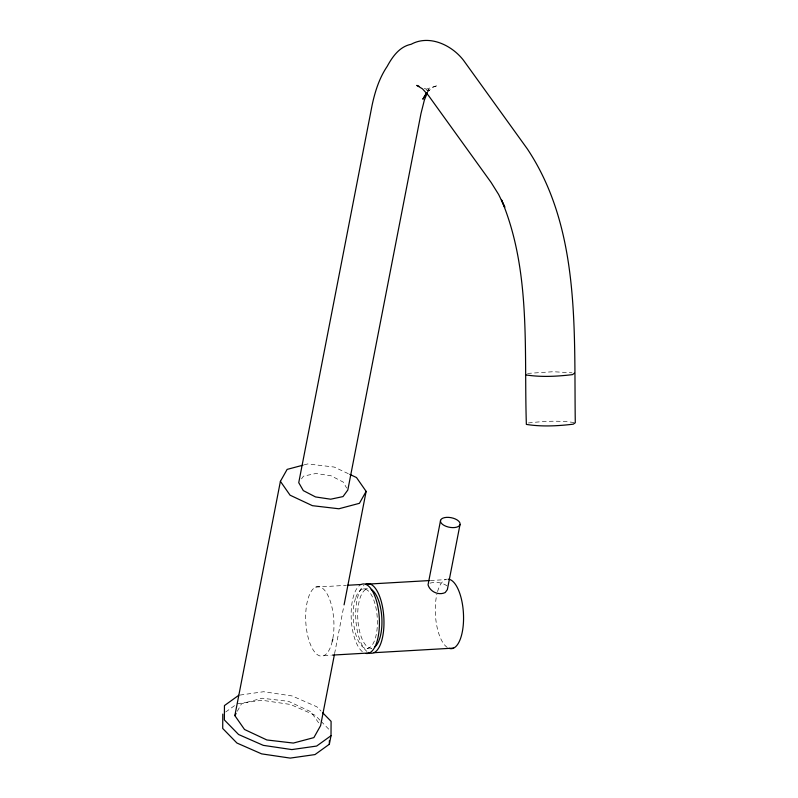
<?xml version="1.0" encoding="UTF-8"?>
<svg xmlns="http://www.w3.org/2000/svg" width="798" height="798" viewBox="0 0 798 798"><rect width="100%" height="100%" fill="white"/><g stroke="black" fill="none" stroke-linecap="round" stroke-linejoin="round"><path stroke-width="0.6" stroke-dasharray="3.99 2.99" d="M334.581 653.682L343.838 606.091M427.818 91.431L428.686 89.266L426.93 92.259M237.305 711.287L241.585 703.696L262.113 698.23L288.597 701.342L310.941 711.816L319.21 723.696M301.474 478.93L303.529 476.127L315.868 473.493L331.03 475.778L343.23 482.092L346.661 488.057M427.289 92.119L432.326 87.461L437.763 85.446L425.464 89.466M225.664 712.025L235.24 705.143M304.228 464.845L307.649 463.937L334.143 467.039L348.666 473.852M429.932 583.168C435.618 581.642 442.122 582.37 446.96 585.852M239.989 695.078L263.599 691.726L292.168 695.956L316.876 706.799L321.055 711.078M237.156 703.766L261.944 700.245L290.512 704.474L315.22 715.317L320.237 720.454M527.548 373.424L553.263 371.718L572.016 372.836M528.386 422.97C543.907 421.154 559.807 420.267 575.288 422.75M315.669 587.109L346.402 585.343M430.351 580.515L445.274 579.657M363.439 588.934L367.988 588.675A29.855 12.02 86.7 0 0 357.843 619.487A29.855 12.02 86.7 0 0 371.678 648.265L367.13 648.535M323.948 655.587L331.32 655.158M426.471 90.094L429.673 90.483L424.297 88.359M321.075 721.312L329.434 729.881M332.297 641.203A34.833 14.025 86.7 0 1 307.988 636.894A34.833 14.025 86.7 0 1 318.651 586.59A34.833 14.025 86.7 0 1 332.736 639.138M362.372 651.687A34.833 14.025 86.7 0 1 351.18 617.283A34.833 14.025 86.7 0 1 360.287 584.964M366.92 651.427A34.833 14.025 86.7 0 1 355.768 618.161A34.833 14.025 86.7 0 1 363.978 585.323M447.279 647.417A34.833 14.025 86.7 0 1 436.925 594.041M437.543 591.647A34.833 14.025 86.7 0 1 447.439 579.119M355.499 598.38A29.855 12.02 86.7 0 0 363.968 647.777A29.855 12.02 86.7 0 0 376.377 610.031A29.855 12.02 86.7 0 0 355.499 598.38"/><path stroke-width="1.2" d="M222.792 714.09L222.712 728.464L236.926 743.028L261.624 753.871L290.203 758.1L314.991 754.579L329.355 744.245L331.01 735.726L331.09 721.362L322.731 712.794M329.355 744.245L329.375 740.654M334.352 654.899L320.587 725.671L313.873 737.611L293.345 743.068L266.851 739.965L244.517 729.482L234.861 715.626L280.407 481.334L287.13 469.394L303.09 465.154M344.078 604.864L366.132 491.378L356.477 477.523L349.783 474.381M440.566 520.366L428.037 584.824C429.982 591.757 438.73 595.727 445.214 592.535L447.359 589.622L460.007 524.585A9.955 4.868 11 0 0 446.601 517.363A9.955 4.868 11 0 0 444.247 525.493A9.955 4.868 11 0 0 460.007 524.585M427.389 92.518L424.366 100.099L421.005 113.436L347.808 490.042L343.01 496.585L330.671 499.209L315.509 496.935L303.31 490.61L298.741 482.67L372.097 105.266C375.01 91.59 379.299 78.044 387.19 66.374C392.476 56.658 399.569 46.573 411.13 44.289C429.384 34.284 451.887 45.177 463.548 60.359L527.388 148.987C580.745 229.275 573.912 331.07 575.288 422.75L573.273 424.187C557.752 426.002 541.852 426.89 526.361 424.406C523.937 349.584 531.199 270.632 501.403 199.769L504.825 207.251L498.62 194.453L491.079 182.403L428.406 95.411L422.531 88.877L416.765 85.396L418.91 86.244M234.861 715.626L236.088 713.462M366.132 491.378L359.409 503.319L338.891 508.775L312.397 505.673L290.063 495.189L280.407 481.334M426.341 93.246L422.83 99.221L426.651 93.127M238.811 695.248L224.447 705.572L224.368 719.946L238.582 734.509L263.28 745.352L291.859 749.581L316.646 746.06L331.01 735.726M574.45 373.205L572.435 374.641C556.914 376.457 541.014 377.344 525.523 374.861M347.629 585.273L361.145 584.495A34.833 14.025 86.7 0 1 379.2 616.645A34.833 14.025 86.7 0 1 366.142 653.462M429.115 580.585L365.693 584.236A34.833 14.025 86.7 0 1 383.908 619.108A34.833 14.025 86.7 0 1 368.476 652.455M332.547 655.088L369.424 652.964M373.963 652.704L453.543 648.126M332.736 639.138A34.833 14.025 86.7 0 1 332.297 641.203M371.15 589.423A29.855 12.02 86.7 0 1 381.813 617.452A29.855 12.02 86.7 0 1 374.721 646.988M448.556 579.168A34.833 14.025 86.7 0 1 463.558 617.283A34.833 14.025 86.7 0 1 449.154 648.355"/></g></svg>
